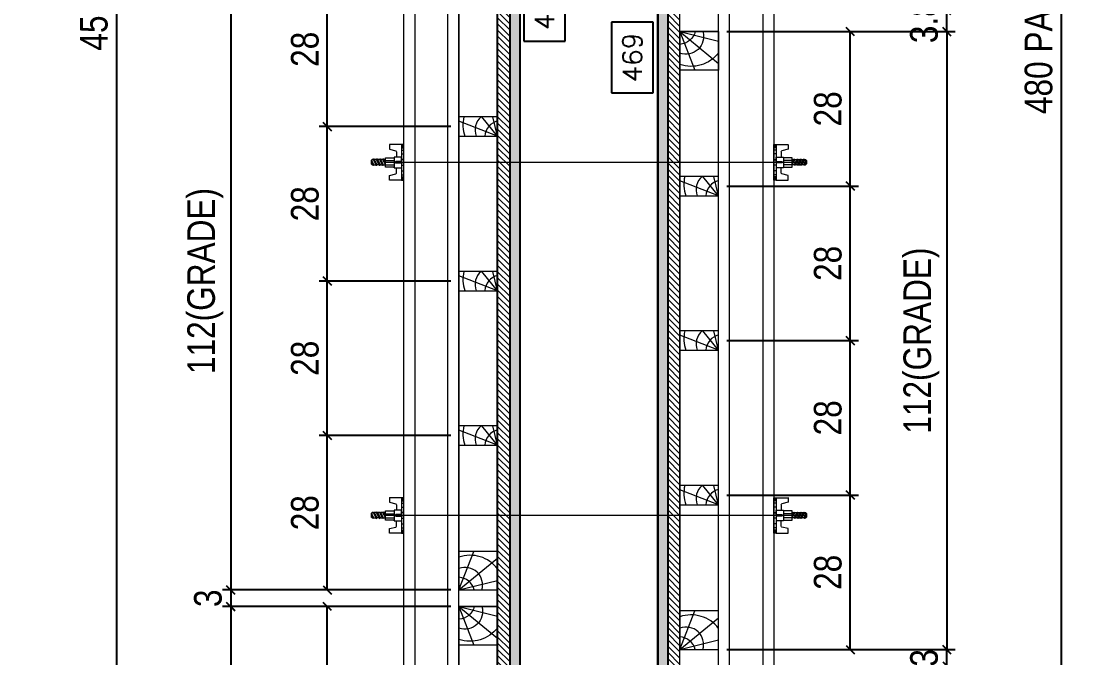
# Model space of a CAD drawing. Extents: x 14400 to 27878, y -21631 to 6985.
# Drawn here: x 25466 to 25849.5, y -2179.7 to -1948.9 of the extents above; entities that cross this region are included whole.
import ezdxf

# ---------------------------------------------------------------- set-up
doc = ezdxf.new("R2010")
doc.units = 0
for name, color, linetype in [('CHAPA', 1, 'Continuous'), ('COTA', 241, 'Continuous'), ('F-PILARES-S', 170, 'Continuous'), ('MEIO_PONT', 93, 'Continuous'), ('SARRAFO', 251, 'Continuous')]:
    doc.layers.add(name, color=color, linetype=linetype)
for name, color, linetype, lineweight in [('Hachura', 251, 'Continuous', 9), ('Madeira', 126, 'Continuous', 18), ('Perfil Metálico', 224, 'Continuous', 18)]:
    doc.layers.add(name, color=color, linetype=linetype, lineweight=lineweight)
doc.styles.add('COTA TECNICA 2X', font='techl___.ttf', dxfattribs={"height": 10})
doc.styles.add('ROMANS', font='romans.shx')
doc.dimstyles.new('Cota Seção interna', dxfattribs={"dimtxt": 7, "dimasz": 6, "dimexe": 0.18, "dimexo": 2, "dimgap": -4, "dimtad": 3, "dimdec": 1, "dimlfac": 0.5, "dimzin": 12, "dimdsep": 46, "dimtxsty": 'ROMANS', "dimblk": 'ARCHTICK', "dimcen": 0.09, "dimse1": 1, "dimse2": 1, "dimsd1": 1, "dimsd2": 1, "dimclrd": 180, "dimclre": 5, "dimclrt": 1, "dimadec": 0, "dimazin": 3, "dimtfac": 1, "dimtdec": 1, "dimtofl": 0, "dimtmove": 0, "dimatfit": 3, "dimldrblk": 'ARCHTICK', "dimfxl": 1, "dimtolj": 1, "dimtzin": 0, "dimarcsym": 0})
doc.dimstyles.new('SECAO PILAR', dxfattribs={"dimtxt": 10, "dimasz": 3, "dimexe": 3, "dimexo": 3, "dimgap": 3, "dimtad": 1, "dimdec": 1, "dimlfac": 0.5, "dimzin": 12, "dimdsep": 46, "dimtxsty": 'COTA TECNICA 2X', "dimblk1": 'OBLIQUE', "dimblk2": 'OBLIQUE', "dimsah": 1, "dimcen": 0.9, "dimclrd": 256, "dimclre": 256, "dimclrt": 256, "dimadec": 1, "dimazin": 3, "dimtfac": 1, "dimtdec": 1, "dimtmove": 0, "dimatfit": 3, "dimfxl": 1, "dimtolj": 1, "dimtzin": 12, "dimarcsym": 0})
pattern_1 = [(315, (48170.0156, -10970.6262), (1.12253202, 1.12253202), [])]

# ---------------------------------------------------------------- blocks, each defined once
blk = doc.blocks.new('*D266')
at = {"layer": 'COTA', "color": 180, "lineweight": -2, "transparency": 16777216}
for p, q in [((25694.85, -1949.31), (25679.85, -1949.31)), ((25679.85, -1949.31), (25679.85, -1974.98)), ((25694.85, -1974.98), (25694.85, -1949.31)), ((25679.85, -1974.98), (25694.85, -1974.98))]:
    blk.add_line(p, q, dxfattribs=at)
at = {"layer": 'Defpoints', "color": 0, "transparency": 16777216}
for p in [(25696.55, -1493.15), (25696.55, -2431.15), (25698.85, -2431.15)]:
    blk.add_point(p, dxfattribs=at)
at = {"layer": 'COTA', "color": 1, "transparency": 16777216, "insert": (25687.35, -1962.15), "char_height": 7, "attachment_point": 5, "rotation": 90, "style": 'ROMANS'}
blk.add_mtext('\\A1;469', dxfattribs=at)
blk = doc.blocks.new('_ArchTick')
at = {"color": 0, "linetype": 'ByBlock', "const_width": 0.15}
blk.add_lwpolyline([(-0.5, -0.5), (0.5, 0.5)], dxfattribs=at)
blk = doc.blocks.new('PONTALETE')
at = {"layer": 'Madeira'}
for q in [(2.71, 7), (7, 5.76), (7, 1.74)]:
    blk.add_line((0, 0), q, dxfattribs=at)
blk.add_lwpolyline([(0, 0), (7, 0), (7, 7), (0, 7)], close=True, dxfattribs=at)
for centre, radius, start, end in [((2.04, 0.06), 6.23, 37.2818, 109.0913), ((1.09, 0.9), 3.19, 343.603, 109.9847), ((-0.21, -0.78), 3.09, 14.6322, 86.0383)]:
    blk.add_arc(centre, radius, start, end, dxfattribs=at)
blk = doc.blocks.new('_Oblique')
at = {"color": 0, "linetype": 'ByBlock', "lineweight": -2}
blk.add_line((-0.5, -0.5), (0.5, 0.5), dxfattribs=at)
blk = doc.blocks.new('*D290')
at = {"layer": 'COTA', "lineweight": -2, "transparency": 16777216}
for p, q in [((25621.57, -2161.14), (25538.86, -2161.14)), ((25541.86, -2161.14), (25541.86, -2385.15)), ((25621.54, -2385.15), (25538.86, -2385.15))]:
    blk.add_line(p, q, dxfattribs=at)
at = {"layer": 'Defpoints', "color": 0, "transparency": 16777216}
for p in [(25624.57, -2161.14), (25541.86, -2385.15), (25624.54, -2385.15)]:
    blk.add_point(p, dxfattribs=at)
at = {"layer": 'COTA', "lineweight": -2, "transparency": 16777216, "xscale": 3, "yscale": 3, "zscale": 3}
for p, rotation in [((25541.86, -2161.14), 90), ((25541.86, -2385.15), 270)]:
    blk.add_blockref('_Oblique', p, dxfattribs=dict(at, rotation=rotation))
at = {"layer": 'COTA', "transparency": 16777216, "insert": (25532.64, -2273.15), "char_height": 10, "attachment_point": 5, "rotation": 90, "style": 'COTA TECNICA 2X'}
blk.add_mtext('\\A1;112(GRADE)', dxfattribs=at)
blk = doc.blocks.new('*D292')
at = {"layer": 'COTA', "lineweight": -2, "transparency": 16777216}
for p, q in [((25621.55, -2161.14), (25573.86, -2161.14)), ((25576.86, -2217.15), (25576.86, -2161.14)), ((25621.55, -2217.15), (25573.86, -2217.15))]:
    blk.add_line(p, q, dxfattribs=at)
at = {"layer": 'Defpoints', "color": 0, "transparency": 16777216}
for p in [(25576.86, -2161.14), (25624.55, -2161.14), (25624.55, -2217.15)]:
    blk.add_point(p, dxfattribs=at)
at = {"layer": 'COTA', "lineweight": -2, "transparency": 16777216, "xscale": 3, "yscale": 3, "zscale": 3}
for p, rotation in [((25576.86, -2161.14), 90), ((25576.86, -2217.15), 270)]:
    blk.add_blockref('_Oblique', p, dxfattribs=dict(at, rotation=rotation))
at = {"layer": 'COTA', "transparency": 16777216, "insert": (25568.76, -2189.15), "char_height": 10, "attachment_point": 5, "rotation": 90, "style": 'COTA TECNICA 2X'}
blk.add_mtext('\\A1;28', dxfattribs=at)
blk = doc.blocks.new('MEIO PONTALETE')
at = {"layer": 'Madeira'}
for q in [(2.71, 7), (3.5, 2.88), (3.5, 0.87)]:
    blk.add_line((0, 0), q, dxfattribs=at)
blk.add_lwpolyline([(0, 0), (3.5, 0), (3.5, 7), (0, 7)], close=True, dxfattribs=at)
for centre, radius, start, end in [((2.04, 0.06), 6.23, 76.4499, 109.0913), ((1.09, 0.9), 3.19, 40.9063, 109.9847), ((-0.21, -0.78), 3.09, 14.6322, 86.0383)]:
    blk.add_arc(centre, radius, start, end, dxfattribs=at)
blk = doc.blocks.new('*D295')
at = {"layer": 'COTA', "lineweight": -2, "transparency": 16777216}
for p, q in [((25621.57, -1931.14), (25538.86, -1931.14)), ((25541.86, -1931.14), (25541.86, -2155.15)), ((25621.54, -2155.15), (25538.86, -2155.15))]:
    blk.add_line(p, q, dxfattribs=at)
at = {"layer": 'Defpoints', "color": 0, "transparency": 16777216}
for p in [(25624.57, -1931.14), (25541.86, -2155.15), (25624.54, -2155.15)]:
    blk.add_point(p, dxfattribs=at)
at = {"layer": 'COTA', "lineweight": -2, "transparency": 16777216, "xscale": 3, "yscale": 3, "zscale": 3}
for p, rotation in [((25541.86, -1931.14), 90), ((25541.86, -2155.15), 270)]:
    blk.add_blockref('_Oblique', p, dxfattribs=dict(at, rotation=rotation))
at = {"layer": 'COTA', "transparency": 16777216, "insert": (25532.64, -2043.15), "char_height": 10, "attachment_point": 5, "rotation": 90, "style": 'COTA TECNICA 2X'}
blk.add_mtext('\\A1;112(GRADE)', dxfattribs=at)
blk = doc.blocks.new('*D296')
at = {"layer": 'COTA', "lineweight": -2, "transparency": 16777216}
for p, q in [((25621.55, -1987.15), (25573.86, -1987.15)), ((25576.86, -2043.15), (25576.86, -1987.15)), ((25621.55, -2043.15), (25573.86, -2043.15))]:
    blk.add_line(p, q, dxfattribs=at)
at = {"layer": 'Defpoints', "color": 0, "transparency": 16777216}
for p in [(25576.86, -1987.15), (25624.55, -1987.15), (25624.55, -2043.15)]:
    blk.add_point(p, dxfattribs=at)
at = {"layer": 'COTA', "lineweight": -2, "transparency": 16777216, "xscale": 3, "yscale": 3, "zscale": 3}
for p, rotation in [((25576.86, -1987.15), 90), ((25576.86, -2043.15), 270)]:
    blk.add_blockref('_Oblique', p, dxfattribs=dict(at, rotation=rotation))
at = {"layer": 'COTA', "transparency": 16777216, "insert": (25568.76, -2015.15), "char_height": 10, "attachment_point": 5, "rotation": 90, "style": 'COTA TECNICA 2X'}
blk.add_mtext('\\A1;28', dxfattribs=at)
blk = doc.blocks.new('*D297')
at = {"layer": 'COTA', "lineweight": -2, "transparency": 16777216}
for p, q in [((25621.55, -1931.14), (25573.86, -1931.14)), ((25576.86, -1987.15), (25576.86, -1931.14)), ((25621.55, -1987.15), (25573.86, -1987.15))]:
    blk.add_line(p, q, dxfattribs=at)
at = {"layer": 'Defpoints', "color": 0, "transparency": 16777216}
for p in [(25576.86, -1931.14), (25624.55, -1931.14), (25624.55, -1987.15)]:
    blk.add_point(p, dxfattribs=at)
at = {"layer": 'COTA', "lineweight": -2, "transparency": 16777216, "xscale": 3, "yscale": 3, "zscale": 3}
for p, rotation in [((25576.86, -1931.14), 90), ((25576.86, -1987.15), 270)]:
    blk.add_blockref('_Oblique', p, dxfattribs=dict(at, rotation=rotation))
at = {"layer": 'COTA', "transparency": 16777216, "insert": (25568.76, -1959.15), "char_height": 10, "attachment_point": 5, "rotation": 90, "style": 'COTA TECNICA 2X'}
blk.add_mtext('\\A1;28', dxfattribs=at)
blk = doc.blocks.new('*D298')
at = {"layer": 'COTA', "lineweight": -2, "transparency": 16777216}
for p, q in [((25621.55, -2099.15), (25573.86, -2099.15)), ((25576.86, -2155.15), (25576.86, -2099.15)), ((25621.58, -2155.15), (25573.86, -2155.15))]:
    blk.add_line(p, q, dxfattribs=at)
at = {"layer": 'Defpoints', "color": 0, "transparency": 16777216}
for p in [(25576.86, -2099.15), (25624.55, -2099.15), (25624.58, -2155.15)]:
    blk.add_point(p, dxfattribs=at)
at = {"layer": 'COTA', "lineweight": -2, "transparency": 16777216, "xscale": 3, "yscale": 3, "zscale": 3}
for p, rotation in [((25576.86, -2099.15), 90), ((25576.86, -2155.15), 270)]:
    blk.add_blockref('_Oblique', p, dxfattribs=dict(at, rotation=rotation))
at = {"layer": 'COTA', "transparency": 16777216, "insert": (25568.76, -2127.15), "char_height": 10, "attachment_point": 5, "rotation": 90, "style": 'COTA TECNICA 2X'}
blk.add_mtext('\\A1;28', dxfattribs=at)
blk = doc.blocks.new('*D299')
at = {"layer": 'COTA', "lineweight": -2, "transparency": 16777216}
for p, q in [((25621.55, -2043.15), (25573.86, -2043.15)), ((25576.86, -2099.15), (25576.86, -2043.15)), ((25621.55, -2099.15), (25573.86, -2099.15))]:
    blk.add_line(p, q, dxfattribs=at)
at = {"layer": 'Defpoints', "color": 0, "transparency": 16777216}
for p in [(25576.86, -2043.15), (25624.55, -2043.15), (25624.55, -2099.15)]:
    blk.add_point(p, dxfattribs=at)
at = {"layer": 'COTA', "lineweight": -2, "transparency": 16777216, "xscale": 3, "yscale": 3, "zscale": 3}
for p, rotation in [((25576.86, -2043.15), 90), ((25576.86, -2099.15), 270)]:
    blk.add_blockref('_Oblique', p, dxfattribs=dict(at, rotation=rotation))
at = {"layer": 'COTA', "transparency": 16777216, "insert": (25568.76, -2071.15), "char_height": 10, "attachment_point": 5, "rotation": 90, "style": 'COTA TECNICA 2X'}
blk.add_mtext('\\A1;28', dxfattribs=at)
blk = doc.blocks.new('*D307')
at = {"layer": 'COTA', "lineweight": -2, "transparency": 16777216}
for p, q in [((25621.55, -2155.15), (25538.86, -2155.15)), ((25541.86, -2155.15), (25541.86, -2161.15)), ((25621.55, -2161.15), (25538.86, -2161.15))]:
    blk.add_line(p, q, dxfattribs=at)
at = {"layer": 'Defpoints', "color": 0, "transparency": 16777216}
for p in [(25624.55, -2155.15), (25541.86, -2161.15), (25624.55, -2161.15)]:
    blk.add_point(p, dxfattribs=at)
at = {"layer": 'COTA', "lineweight": -2, "transparency": 16777216, "xscale": 3, "yscale": 3, "zscale": 3}
for p, rotation in [((25541.86, -2155.15), 90), ((25541.86, -2161.15), 270)]:
    blk.add_blockref('_Oblique', p, dxfattribs=dict(at, rotation=rotation))
at = {"layer": 'COTA', "transparency": 16777216, "insert": (25533.64, -2158.15), "char_height": 10, "attachment_point": 5, "rotation": 90, "style": 'COTA TECNICA 2X'}
blk.add_mtext('\\A1;3', dxfattribs=at)
blk = doc.blocks.new('*D308')
at = {"layer": 'COTA', "color": 180, "lineweight": -2, "transparency": 16777216}
for p, q in [((25663.03, -1930.15), (25648.03, -1930.15)), ((25648.03, -1930.15), (25648.03, -1956.15)), ((25663.03, -1956.15), (25663.03, -1930.15)), ((25648.03, -1956.15), (25663.03, -1956.15))]:
    blk.add_line(p, q, dxfattribs=at)
at = {"layer": 'Defpoints', "color": 0, "transparency": 16777216}
for p in [(25646.55, -1493.15), (25667.03, -1493.15), (25646.55, -2393.15)]:
    blk.add_point(p, dxfattribs=at)
at = {"layer": 'COTA', "color": 1, "transparency": 16777216, "insert": (25655.53, -1943.15), "char_height": 7, "attachment_point": 5, "rotation": 90, "style": 'ROMANS'}
blk.add_mtext('\\A1;450', dxfattribs=at)
blk = doc.blocks.new('*D330')
at = {"layer": 'COTA', "lineweight": -2, "transparency": 16777216}
for p, q in [((25721.58, -1952.74), (25804.29, -1952.74)), ((25801.29, -1952.74), (25801.29, -2176.75)), ((25721.61, -2176.75), (25804.29, -2176.75))]:
    blk.add_line(p, q, dxfattribs=at)
at = {"layer": 'Defpoints', "color": 0, "transparency": 16777216}
for p in [(25718.58, -1952.74), (25718.61, -2176.75), (25801.29, -2176.75)]:
    blk.add_point(p, dxfattribs=at)
at = {"layer": 'COTA', "lineweight": -2, "transparency": 16777216, "xscale": 3, "yscale": 3, "zscale": 3}
for p, rotation in [((25801.29, -1952.74), 90), ((25801.29, -2176.75), 270)]:
    blk.add_blockref('_Oblique', p, dxfattribs=dict(at, rotation=rotation))
at = {"layer": 'COTA', "transparency": 16777216, "insert": (25792.07, -2064.75), "char_height": 10, "attachment_point": 5, "rotation": 90, "style": 'COTA TECNICA 2X'}
blk.add_mtext('\\A1;112(GRADE)', dxfattribs=at)
blk = doc.blocks.new('*D331')
at = {"layer": 'COTA', "lineweight": -2, "transparency": 16777216}
for p, q in [((25721.59, -2008.75), (25769.29, -2008.75)), ((25766.29, -2064.75), (25766.29, -2008.75)), ((25721.59, -2064.75), (25769.29, -2064.75))]:
    blk.add_line(p, q, dxfattribs=at)
at = {"layer": 'Defpoints', "color": 0, "transparency": 16777216}
for p in [(25718.59, -2008.75), (25766.29, -2008.75), (25718.59, -2064.75)]:
    blk.add_point(p, dxfattribs=at)
at = {"layer": 'COTA', "lineweight": -2, "transparency": 16777216, "xscale": 3, "yscale": 3, "zscale": 3}
for p, rotation in [((25766.29, -2008.75), 90), ((25766.29, -2064.75), 270)]:
    blk.add_blockref('_Oblique', p, dxfattribs=dict(at, rotation=rotation))
at = {"layer": 'COTA', "transparency": 16777216, "insert": (25758.19, -2036.75), "char_height": 10, "attachment_point": 5, "rotation": 90, "style": 'COTA TECNICA 2X'}
blk.add_mtext('\\A1;28', dxfattribs=at)
blk = doc.blocks.new('*D332')
at = {"layer": 'COTA', "lineweight": -2, "transparency": 16777216}
for p, q in [((25721.59, -1952.74), (25769.29, -1952.74)), ((25766.29, -2008.75), (25766.29, -1952.74)), ((25721.59, -2008.75), (25769.29, -2008.75))]:
    blk.add_line(p, q, dxfattribs=at)
at = {"layer": 'Defpoints', "color": 0, "transparency": 16777216}
for p in [(25718.59, -1952.74), (25766.29, -1952.74), (25718.59, -2008.75)]:
    blk.add_point(p, dxfattribs=at)
at = {"layer": 'COTA', "lineweight": -2, "transparency": 16777216, "xscale": 3, "yscale": 3, "zscale": 3}
for p, rotation in [((25766.29, -1952.74), 90), ((25766.29, -2008.75), 270)]:
    blk.add_blockref('_Oblique', p, dxfattribs=dict(at, rotation=rotation))
at = {"layer": 'COTA', "transparency": 16777216, "insert": (25758.19, -1980.75), "char_height": 10, "attachment_point": 5, "rotation": 90, "style": 'COTA TECNICA 2X'}
blk.add_mtext('\\A1;28', dxfattribs=at)
blk = doc.blocks.new('*D333')
at = {"layer": 'COTA', "lineweight": -2, "transparency": 16777216}
for p, q in [((25721.59, -2120.75), (25769.29, -2120.75)), ((25766.29, -2176.75), (25766.29, -2120.75)), ((25721.56, -2176.75), (25769.29, -2176.75))]:
    blk.add_line(p, q, dxfattribs=at)
at = {"layer": 'Defpoints', "color": 0, "transparency": 16777216}
for p in [(25718.59, -2120.75), (25766.29, -2120.75), (25718.56, -2176.75)]:
    blk.add_point(p, dxfattribs=at)
at = {"layer": 'COTA', "lineweight": -2, "transparency": 16777216, "xscale": 3, "yscale": 3, "zscale": 3}
for p, rotation in [((25766.29, -2120.75), 90), ((25766.29, -2176.75), 270)]:
    blk.add_blockref('_Oblique', p, dxfattribs=dict(at, rotation=rotation))
at = {"layer": 'COTA', "transparency": 16777216, "insert": (25758.19, -2148.75), "char_height": 10, "attachment_point": 5, "rotation": 90, "style": 'COTA TECNICA 2X'}
blk.add_mtext('\\A1;28', dxfattribs=at)
blk = doc.blocks.new('*D334')
at = {"layer": 'COTA', "lineweight": -2, "transparency": 16777216}
for p, q in [((25721.59, -2064.75), (25769.29, -2064.75)), ((25766.29, -2120.75), (25766.29, -2064.75)), ((25721.59, -2120.75), (25769.29, -2120.75))]:
    blk.add_line(p, q, dxfattribs=at)
at = {"layer": 'Defpoints', "color": 0, "transparency": 16777216}
for p in [(25718.59, -2064.75), (25766.29, -2064.75), (25718.59, -2120.75)]:
    blk.add_point(p, dxfattribs=at)
at = {"layer": 'COTA', "lineweight": -2, "transparency": 16777216, "xscale": 3, "yscale": 3, "zscale": 3}
for p, rotation in [((25766.29, -2064.75), 90), ((25766.29, -2120.75), 270)]:
    blk.add_blockref('_Oblique', p, dxfattribs=dict(at, rotation=rotation))
at = {"layer": 'COTA', "transparency": 16777216, "insert": (25758.19, -2092.75), "char_height": 10, "attachment_point": 5, "rotation": 90, "style": 'COTA TECNICA 2X'}
blk.add_mtext('\\A1;28', dxfattribs=at)
blk = doc.blocks.new('*D336')
at = {"layer": 'COTA', "lineweight": -2, "transparency": 16777216}
for p, q in [((25721.59, -1945.15), (25804.29, -1945.15)), ((25801.29, -1952.75), (25801.29, -1945.15)), ((25721.59, -1952.75), (25804.29, -1952.75))]:
    blk.add_line(p, q, dxfattribs=at)
at = {"layer": 'Defpoints', "color": 0, "transparency": 16777216}
for p in [(25718.59, -1945.15), (25801.29, -1945.15), (25718.59, -1952.75)]:
    blk.add_point(p, dxfattribs=at)
at = {"layer": 'COTA', "lineweight": -2, "transparency": 16777216, "xscale": 3, "yscale": 3, "zscale": 3}
for p, rotation in [((25801.29, -1945.15), 90), ((25801.29, -1952.75), 270)]:
    blk.add_blockref('_Oblique', p, dxfattribs=dict(at, rotation=rotation))
at = {"layer": 'COTA', "transparency": 16777216, "insert": (25793.05, -1948.95), "char_height": 10, "attachment_point": 5, "rotation": 90, "style": 'COTA TECNICA 2X'}
blk.add_mtext('\\A1;3.8', dxfattribs=at)
blk = doc.blocks.new('*D337')
at = {"layer": 'COTA', "lineweight": -2, "transparency": 16777216}
for p, q in [((25721.59, -2176.75), (25804.29, -2176.75)), ((25801.29, -2182.75), (25801.29, -2176.75)), ((25721.59, -2182.75), (25804.29, -2182.75))]:
    blk.add_line(p, q, dxfattribs=at)
at = {"layer": 'Defpoints', "color": 0, "transparency": 16777216}
for p in [(25718.59, -2176.75), (25801.29, -2176.75), (25718.59, -2182.75)]:
    blk.add_point(p, dxfattribs=at)
at = {"layer": 'COTA', "lineweight": -2, "transparency": 16777216, "xscale": 3, "yscale": 3, "zscale": 3}
for p, rotation in [((25801.29, -2176.75), 90), ((25801.29, -2182.75), 270)]:
    blk.add_blockref('_Oblique', p, dxfattribs=dict(at, rotation=rotation))
at = {"layer": 'COTA', "transparency": 16777216, "insert": (25793.07, -2179.75), "char_height": 10, "attachment_point": 5, "rotation": 90, "style": 'COTA TECNICA 2X'}
blk.add_mtext('\\A1;3', dxfattribs=at)
blk = doc.blocks.new('C')
at = {"layer": 'Hachura', "color": 0}
for p, q in [((0, 3.22), (0, -3.22)), ((0.45, 3.22), (0, 3.22)), ((0.46, 3.16), (0, 3.16)), ((0.46, 3.05), (0, 3.05)), ((0.46, 2.88), (0, 2.88)), ((0, 2.75), (0, -1.16)), ((0.46, 2.65), (0, 2.65)), ((0.46, 2.23), (0, 2.23)), ((0.45, -3.23), (0.45, 3.22)), ((0.45, 3.22), (2.58, 3.22)), ((1.35, 1.94), (1.35, 0.96)), ((2.58, 2.39), (1.47, 2.09)), ((2.58, 3.22), (2.58, 2.39)), ((0.46, 1.51), (0, 1.51)), ((0.39, 0.49), (0.17, 0.49)), ((1.74, 0.97), (0.45, 0.97)), ((1.45, 0.1), (0.45, 0.1)), ((1.74, -0.97), (1.74, 0.97)), ((1.74, 0.97), (1.74, 0.84)), ((1.74, 0.97), (1.74, 0.84)), ((1.74, 0.84), (3.35, 0.84)), ((3.35, 0.45), (1.74, 0.45)), ((3.32, 0.84), (3.32, -0.84)), ((3.35, 0.84), (3.35, -0.84)), ((3.68, 0.45), (3.35, 0.45)), ((3.84, -0.52), (3.35, 0.45)), ((3.35, 0.06), (3.67, -0.57)), ((3.68, 0.45), (4.16, -0.52)), ((3.72, 0.5), (4.25, -0.57)), ((4.37, -0.55), (3.83, 0.53)), ((4.15, 0.45), (3.93, 0.45)), ((4.42, -0.52), (3.93, 0.45)), ((4.15, 0.45), (4.26, 0.45)), ((4.26, 0.45), (4.74, -0.52)), ((4.3, 0.5), (4.83, -0.57)), ((4.95, -0.55), (4.41, 0.53)), ((4.51, 0.45), (4.84, 0.45)), ((5, -0.52), (4.51, 0.45)), ((4.84, 0.45), (5.32, -0.52)), ((4.88, 0.5), (5.41, -0.57)), ((5.53, -0.55), (4.99, 0.53)), ((5.58, -0.52), (5.09, 0.45)), ((5.42, 0.45), (5.09, 0.45)), ((5.58, -0.52), (5.09, 0.45)), ((5.42, 0.45), (5.74, -0.19)), ((5.46, 0.5), (5.74, -0.07)), ((5.74, 0.19), (5.57, 0.53)), ((5.74, 0.32), (5.68, 0.45)), ((5.68, 0.45), (5.74, 0.45)), ((5.74, 0.45), (5.9, 0.29)), ((5.74, 0.45), (5.74, -0.52)), ((5.9, -0.36), (5.9, 0.29)), ((0.45, 0), (0, 0)), ((0.46, -1.52), (0, -1.52)), ((0.08, -0.48), (0.29, -0.48)), ((0.29, -0.48), (0.4, -0.48)), ((0.45, 0), (0.45, -0.97)), ((0.45, -0.16), (1.45, -0.16)), ((0.45, -0.65), (0.45, -0.32)), ((0.45, -3.23), (0.45, -0.65)), ((0.45, -0.97), (1.74, -0.97)), ((1.35, -1.94), (1.35, -0.97)), ((3.35, -0.32), (1.74, -0.32)), ((3.35, -0.84), (1.74, -0.84)), ((3.35, -0.07), (3.58, -0.52)), ((3.35, -0.52), (3.58, -0.52)), ((3.84, -0.52), (4.16, -0.52)), ((4.42, -0.52), (4.74, -0.52)), ((4.63, -0.52), (4.74, -0.52)), ((5, -0.52), (5.32, -0.52)), ((5.58, -0.52), (5.74, -0.52)), ((5.74, -0.52), (5.9, -0.36)), ((5.74, -0.52), (5.74, -0.52)), ((0.46, -2.23), (0, -2.23)), ((0.46, -2.65), (0, -2.65)), ((0.46, -2.88), (0, -2.88)), ((0.46, -3.05), (0, -3.05)), ((0.46, -3.16), (0, -3.16)), ((0, -3.22), (2.57, -3.22)), ((2.58, -2.39), (1.47, -2.1)), ((2.58, -3.23), (2.58, -2.39))]:
    blk.add_line(p, q, dxfattribs=at)
for centre, radius, start, end in [((1.52, 1.94), 0.161, 104.7436, 180), ((1.44, -0.03), 0.129, 272.695, 87.305), ((3.81, 0.39), 0.143, 25.5688, 154.4312), ((4.39, 0.39), 0.143, 25.5688, 154.4312), ((4.97, 0.39), 0.143, 25.5688, 154.4312), ((5.55, 0.39), 0.143, 25.5688, 154.4312), ((0.17, -0.37), 0.174, 221.744, 317.8592), ((3.71, -0.4), 0.174, 222.1408, 318.256), ((4.29, -0.4), 0.174, 222.1408, 318.256), ((4.87, -0.4), 0.174, 222.1408, 318.256), ((5.45, -0.4), 0.174, 222.1408, 318.256), ((5.61, -0.4), 0.174, 317.8592, 318.256), ((1.52, -1.94), 0.161, 180, 255.2564)]:
    blk.add_arc(centre, radius, start, end, dxfattribs=at)
blk = doc.blocks.new('*D345')
at = {"layer": 'COTA', "linetype": 'ByBlock', "lineweight": -2, "transparency": 16777216}
for p, q in [((25643.51, -1471.07), (25497.43, -1471.07)), ((25500.43, -1471.07), (25500.43, -2385.15)), ((25643.55, -2385.15), (25497.43, -2385.15))]:
    blk.add_line(p, q, dxfattribs=at)
at = {"layer": 'Defpoints', "color": 0, "linetype": 'ByBlock', "transparency": 16777216}
for p in [(25646.51, -1471.07), (25500.43, -2385.15), (25646.55, -2385.15)]:
    blk.add_point(p, dxfattribs=at)
at = {"layer": 'COTA', "linetype": 'ByBlock', "lineweight": -2, "transparency": 16777216, "xscale": 3, "yscale": 3, "zscale": 3}
for p, rotation in [((25500.43, -1471.07), 90), ((25500.43, -2385.15), 270)]:
    blk.add_blockref('_Oblique', p, dxfattribs=dict(at, rotation=rotation))
at = {"layer": 'COTA', "linetype": 'ByBlock', "transparency": 16777216, "insert": (25492.32, -1928.11), "char_height": 10, "attachment_point": 5, "rotation": 90, "style": 'COTA TECNICA 2X'}
blk.add_mtext('\\A1;457 PAINEL', dxfattribs=at)
blk = doc.blocks.new('*D347')
at = {"layer": 'COTA', "linetype": 'ByBlock', "lineweight": -2, "transparency": 16777216}
for p, q in [((25699.6, -1471.07), (25845.67, -1471.07)), ((25842.67, -1471.07), (25842.67, -2431.15)), ((25721.55, -2431.15), (25845.67, -2431.15))]:
    blk.add_line(p, q, dxfattribs=at)
at = {"layer": 'Defpoints', "color": 0, "linetype": 'ByBlock', "transparency": 16777216}
for p in [(25696.6, -1471.07), (25718.55, -2431.15), (25842.67, -2431.15)]:
    blk.add_point(p, dxfattribs=at)
at = {"layer": 'COTA', "linetype": 'ByBlock', "lineweight": -2, "transparency": 16777216, "xscale": 3, "yscale": 3, "zscale": 3}
for p, rotation in [((25842.67, -1471.07), 90), ((25842.67, -2431.15), 270)]:
    blk.add_blockref('_Oblique', p, dxfattribs=dict(at, rotation=rotation))
at = {"layer": 'COTA', "linetype": 'ByBlock', "transparency": 16777216, "insert": (25834.55, -1951.11), "char_height": 10, "attachment_point": 5, "rotation": 90, "style": 'COTA TECNICA 2X'}
blk.add_mtext('\\A1;480 PAINEL', dxfattribs=at)

msp = doc.modelspace()

# ---------------------------------------------------------------- hatches: boundary and pattern name
at = {"layer": 'Hachura'}
h = msp.add_hatch(dxfattribs=at)
h.set_pattern_fill('ANSI31', color=256, scale=0.5, angle=270, style=0)
h.set_pattern_definition(pattern_1)
h.paths.add_polyline_path([(25642.952, -2385.147), (25638.552, -2385.147), (25638.552, -1471.147), (25642.952, -1471.147)])
h = msp.add_hatch(color=256, dxfattribs=at)
h.dxf.hatch_style = 1
h.paths.add_polyline_path([(25646.552, -2385.147), (25646.552, -1471.147), (25642.952, -1471.147), (25642.952, -2385.147)])
h = msp.add_hatch(color=256, dxfattribs=at)
h.dxf.hatch_style = 1
h.paths.add_polyline_path([(25696.552, -2431.147), (25696.552, -1471.147), (25700.152, -1471.147), (25700.152, -2431.147)])
h = msp.add_hatch(dxfattribs=at)
h.set_pattern_fill('ANSI31', color=256, scale=0.5, angle=270, style=0)
h.set_pattern_definition(pattern_1)
h.paths.add_polyline_path([(25700.173, -2431.147), (25704.573, -2431.147), (25704.552, -1471.147), (25700.152, -1471.147)])

# ---------------------------------------------------------------- linework, layer by layer
at = {"layer": 'CHAPA'}
for points in [[(25642.952, -1471.147), (25642.952, -2385.147)], [(25700.152, -1471.147), (25700.152, -2431.147)]]:
    msp.add_lwpolyline(points, dxfattribs=at)
at = {"layer": 'F-PILARES-S', "linetype": 'Continuous'}
msp.add_lwpolyline([(25696.552, -2431.147), (25696.552, -1493.147), (25646.552, -1493.147), (25646.552, -2393.147), (25206.552, -2393.147), (25206.552, -2431.147), (25696.552, -2431.147)], dxfattribs=at)
at = {"layer": 'Hachura'}
for p, q in [((25750.072, -2000.129), (25597.584, -2000.128)), ((25750.072, -2128.129), (25597.584, -2128.128))]:
    msp.add_line(p, q, dxfattribs=at)
msp.add_lwpolyline([(25704.595, -2431.147), (25704.595, -1471.147)], dxfattribs=at)
at = {"layer": 'Madeira'}
for points in [[(25638.552, -1931.147), (25624.552, -1931.147), (25624.552, -2155.147), (25638.552, -2155.147)], [(25718.595, -1952.747), (25704.595, -1952.747), (25704.595, -2176.747), (25718.595, -2176.747)], [(25638.552, -2161.147), (25624.552, -2161.147), (25624.552, -2385.147), (25638.552, -2385.147)]]:
    msp.add_lwpolyline(points, close=True, dxfattribs=at)
at = {"layer": 'Perfil Metálico'}
for points in [[(25624.51, -1414.496), (25604.51, -1414.496), (25604.51, -2385.147), (25624.51, -2385.147)], [(25718.595, -1414.496), (25738.595, -1414.496), (25738.595, -2496.599), (25718.595, -2496.599)]]:
    msp.add_lwpolyline(points, close=True, dxfattribs=at)
for points in [[(25608.51, -1414.496), (25608.51, -2385.147)], [(25620.51, -2385.147), (25620.51, -1414.496)], [(25722.595, -2496.599), (25722.595, -1414.496)], [(25734.595, -1414.496), (25734.595, -2496.599)]]:
    msp.add_lwpolyline(points, dxfattribs=at)
at = {"layer": 'SARRAFO'}
msp.add_line((25638.552, -2385.147), (25638.51, -1471.147), dxfattribs=at)
for points in [[(25638.51, -1471.147), (25646.552, -1471.147), (25646.552, -2385.147), (25638.552, -2385.147)], [(25704.595, -1471.147), (25696.552, -1471.147), (25696.552, -2431.147), (25704.595, -2431.147)]]:
    msp.add_lwpolyline(points, dxfattribs=at)

# ---------------------------------------------------------------- block references
at = {"layer": 'Hachura', "linetype": 'Continuous', "yscale": 2, "zscale": 2, "rotation": 180}
for p, xscale in [((25604.584, -2000.138), 2), ((25738.595, -2000.138), -2), ((25604.584, -2128.138), 2), ((25738.595, -2128.138), -2)]:
    msp.add_blockref('C', p, dxfattribs=dict(at, xscale=xscale))
at = {"layer": 'MEIO_PONT'}
for name, p, xscale, yscale, zscale, rotation in [('PONTALETE', (25704.595, -1952.747), -2, 2, 2, 180), ('MEIO PONTALETE', (25638.552, -1990.647), 1.999999997962732, 1.999999997962732, 1.999999997962732, 90), ('MEIO PONTALETE', (25718.595, -2012.247), 1.999999997962732, 1.999999997962732, 1.999999997962732, 90), ('MEIO PONTALETE', (25638.552, -2046.647), 1.999999997962732, 1.999999997962732, 1.999999997962732, 90), ('MEIO PONTALETE', (25718.595, -2068.247), 1.999999997962732, 1.999999997962732, 1.999999997962732, 90), ('MEIO PONTALETE', (25638.552, -2102.647), 1.999999997962732, 1.999999997962732, 1.999999997962732, 90), ('MEIO PONTALETE', (25718.595, -2124.247), 1.999999997962732, 1.999999997962732, 1.999999997962732, 90), ('PONTALETE', (25624.552, -2161.147), -2, 2, 2, 180)]:
    msp.add_blockref(name, p, dxfattribs=dict(at, xscale=xscale, yscale=yscale, zscale=zscale, rotation=rotation))
at = {"layer": 'MEIO_PONT', "xscale": 2, "yscale": 2, "zscale": 2}
for p in [(25624.552, -2155.147), (25704.595, -2176.747)]:
    msp.add_blockref('PONTALETE', p, dxfattribs=at)

# ---------------------------------------------------------------- dimensions: what is measured, and where the dimension line sits
at = {"layer": 'COTA', "linetype": 'ByBlock'}
for base, p1, p2, picture, middle in [((25500.434, -2385.147), (25646.509, -1471.074), (25646.552, -2385.147), '*D345', (25492.324, -1928.111)), ((25842.67, -2431.147), (25696.596, -1471.074), (25718.552, -2431.147), '*D347', (25834.546, -1951.111))]:
    dim = msp.add_linear_dim(base=base, p1=p1, p2=p2, angle=270, text='<> PAINEL', dimstyle='SECAO PILAR', override={"dimtmove": 1}, dxfattribs=at)
    dim.commit()
    dim.dimension.update_dxf_attribs({"geometry": picture, "text_midpoint": middle})
at = {"layer": 'COTA'}
for base, p1, p2, dimstyle, picture, middle in [((25667.027, -1493.147), (25646.552, -2393.147), (25646.552, -1493.147), 'Cota Seção interna', '*D308', (25667.027, -1943.147)), ((25698.848, -2431.147), (25696.552, -1493.147), (25696.552, -2431.147), 'Cota Seção interna', '*D266', (25698.848, -1962.147)), ((25801.29, -1945.147), (25718.595, -1952.747), (25718.595, -1945.147), 'SECAO PILAR', '*D336', (25801.29, -1948.947)), ((25541.857, -2161.147), (25624.552, -2155.147), (25624.552, -2161.147), 'SECAO PILAR', '*D307', (25541.857, -2158.147)), ((25801.29, -2176.747), (25718.595, -2182.747), (25718.595, -2176.747), 'SECAO PILAR', '*D337', (25801.29, -2179.747))]:
    dim = msp.add_linear_dim(base=base, p1=p1, p2=p2, angle=90, dimstyle=dimstyle, dxfattribs=at)
    dim.commit()
    dim.dimension.update_dxf_attribs({"geometry": picture, "text_midpoint": middle, "dimtype": 160})
for base, p1, p2, picture, middle in [((25541.857, -2155.147), (25624.566, -1931.144), (25624.541, -2155.147), '*D295', (25532.636, -2043.146)), ((25801.29, -2176.747), (25718.581, -1952.744), (25718.606, -2176.747), '*D330', (25792.069, -2064.746)), ((25541.857, -2385.147), (25624.566, -2161.144), (25624.541, -2385.147), '*D290', (25532.636, -2273.146))]:
    dim = msp.add_linear_dim(base=base, p1=p1, p2=p2, angle=90, text='<>(GRADE)', dimstyle='SECAO PILAR', dxfattribs=at)
    dim.commit()
    dim.dimension.update_dxf_attribs({"geometry": picture, "text_midpoint": middle})
for base, p1, p2, picture, middle in [((25576.859, -1931.144), (25624.552, -1987.147), (25624.552, -1931.144), '*D297', (25568.764, -1959.146)), ((25766.288, -1952.744), (25718.595, -2008.747), (25718.595, -1952.744), '*D332', (25758.193, -1980.746)), ((25576.859, -1987.147), (25624.552, -2043.147), (25624.552, -1987.147), '*D296', (25568.764, -2015.147)), ((25766.288, -2008.747), (25718.595, -2064.747), (25718.595, -2008.747), '*D331', (25758.193, -2036.747)), ((25576.859, -2043.147), (25624.552, -2099.147), (25624.552, -2043.147), '*D299', (25568.764, -2071.147)), ((25766.288, -2064.747), (25718.595, -2120.747), (25718.595, -2064.747), '*D334', (25758.193, -2092.747)), ((25576.859, -2099.147), (25624.583, -2155.147), (25624.552, -2099.147), '*D298', (25568.764, -2127.147)), ((25766.288, -2120.747), (25718.564, -2176.747), (25718.595, -2120.747), '*D333', (25758.193, -2148.747)), ((25576.859, -2161.144), (25624.552, -2217.147), (25624.552, -2161.144), '*D292', (25568.764, -2189.146))]:
    dim = msp.add_linear_dim(base=base, p1=p1, p2=p2, angle=90, dimstyle='SECAO PILAR', dxfattribs=at)
    dim.commit()
    dim.dimension.update_dxf_attribs({"geometry": picture, "text_midpoint": middle})

doc.saveas('drawing.dxf')
